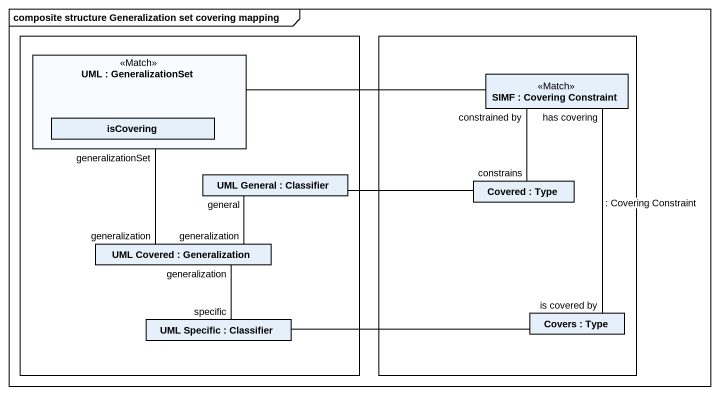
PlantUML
@startuml
mainframe composite structure Generalization set covering mapping
rectangle " " as rectangle1 {
  rectangle "UML : GeneralizationSet" as UML <<Match>> {
    rectangle isCovering
  }
  rectangle "UML General : Classifier" as UML_General
  rectangle "UML Covered : Generalization" as UML_Covered
  rectangle "UML Specific : Classifier" as UML_Specific
}
rectangle " " as rectangle2 {
  rectangle "SIMF : Covering Constraint" as SIMF <<Match>>
  rectangle "Covered : Type" as Covered
  rectangle "Covers : Type" as Covers
}
UML -right- SIMF
UML "generalizationSet" -- "generalization" UML_Covered
UML_General -right- Covered
UML_General "general" -- "generalization" UML_Covered
Covered "constrains" -up- "constrained by" SIMF
UML_Covered "generalization" -- "specific" UML_Specific
UML_Specific -right- Covers
Covers "is covered by" -up- "has covering" SIMF : : Covering Constraint
@enduml
